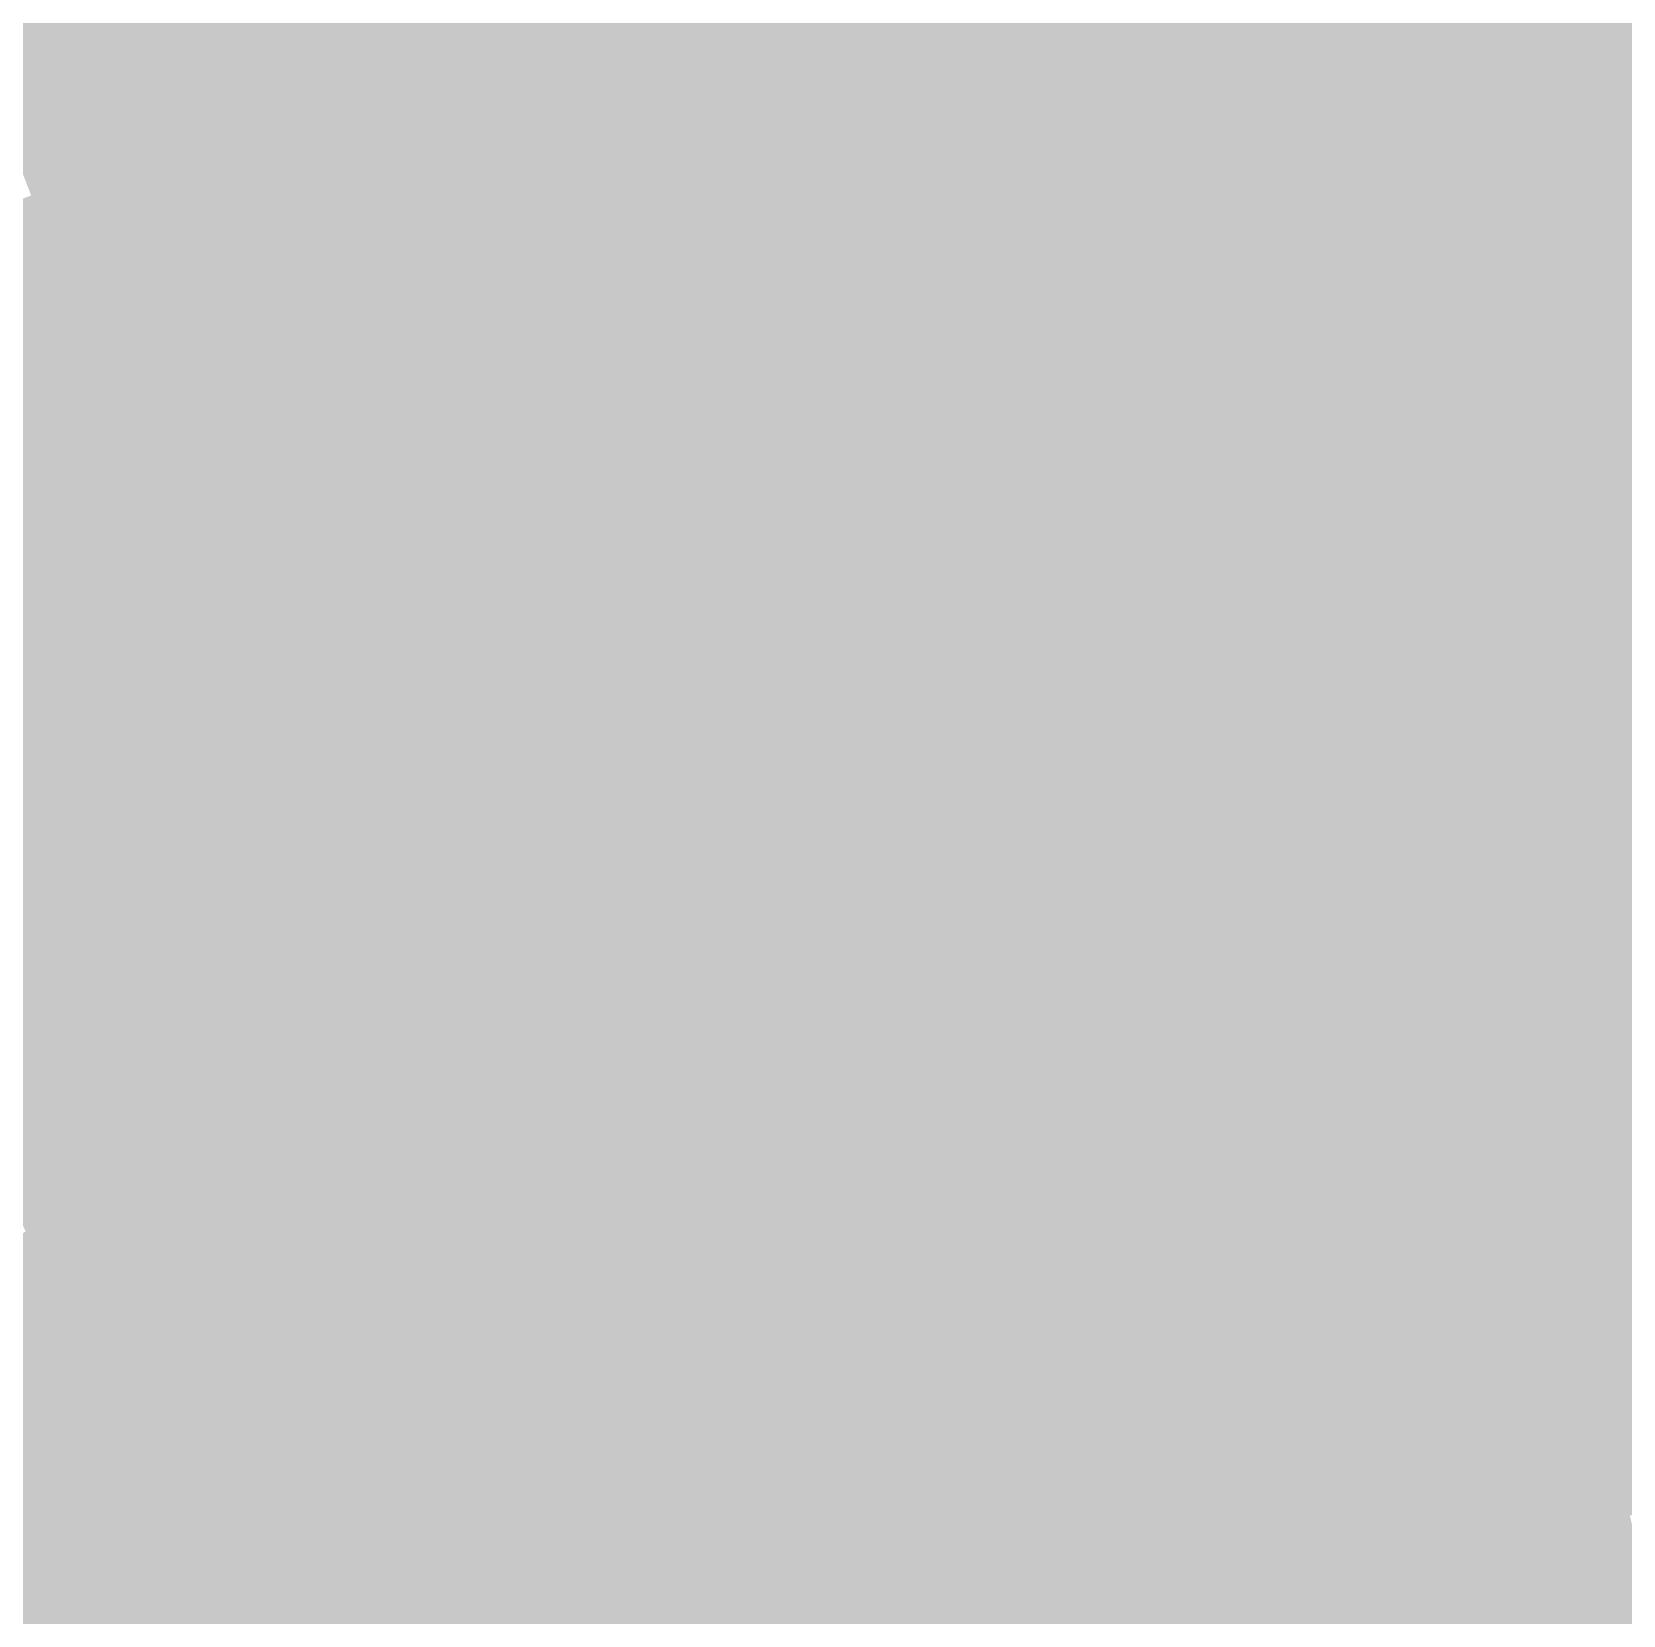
# Model space of a CAD drawing. Header units: inches. Extents: x -266 to 784, y -170 to 213.
# Drawn here: x -52.17 to -25.53, y 111.51 to 138.02 of the extents above; entities that cross this region are included whole.
import ezdxf

# ---------------------------------------------------------------- set-up
doc = ezdxf.new("R2010")
doc.units = ezdxf.units.IN
doc.header["$MEASUREMENT"] = 0

msp = doc.modelspace()

# ---------------------------------------------------------------- linework, layer by layer
at = {"color": 97, "true_color": 0x406a34}
msp.add_solid([(-45.483852, 137.681586), (-45.797534, 138.631114), (-42.091278, 138.756349), (-42.381563, 139.713289)], dxfattribs=at)
at = {"color": 97, "true_color": 0x436e36}
msp.add_solid([(-41.800994, 137.799408), (-42.091278, 138.756349), (-38.406637, 138.783753), (-38.67335, 139.74753)], dxfattribs=at)
at = {"color": 87, "true_color": 0x477239}
msp.add_solid([(-38.139924, 137.819977), (-38.406637, 138.783753), (-34.746166, 138.714469), (-34.989146, 139.6845)], dxfattribs=at)
at = {"color": 79, "true_color": 0x3c6532}
msp.add_solid([(-49.185919, 137.465434), (-49.522808, 138.406978), (-45.797534, 138.631114), (-46.111216, 139.580643)], dxfattribs=at)
at = {"color": 87, "true_color": 0x4c763b}
msp.add_solid([(-34.503186, 137.744438), (-34.746166, 138.714469), (-31.112376, 138.549702), (-31.331477, 139.525405)], dxfattribs=at)
at = {"color": 79, "true_color": 0x386130}
msp.add_solid([(-52.90457, 137.149941), (-53.264465, 138.082934), (-49.522808, 138.406978), (-49.859698, 139.348522)], dxfattribs=at)
at = {"color": 87, "true_color": 0x507b3d}
msp.add_solid([(-30.893275, 137.574), (-31.112376, 138.549702), (-27.507735, 138.290725), (-27.702826, 139.27151)], dxfattribs=at)
at = {"color": 87, "true_color": 0x547f3f}
msp.add_solid([(-27.312645, 137.309939), (-27.507735, 138.290725), (-23.934664, 137.93887), (-24.105626, 138.924148)], dxfattribs=at)
at = {"color": 97, "true_color": 0x3e6a34}
msp.add_solid([(-48.849029, 136.523889), (-49.185919, 137.465434), (-45.483852, 137.681586), (-45.797534, 138.631114)], dxfattribs=at)
at = {"color": 97, "true_color": 0x426e36}
msp.add_solid([(-45.170171, 136.732058), (-45.483852, 137.681586), (-41.800994, 137.799408), (-42.091278, 138.756349)], dxfattribs=at)
at = {"color": 97, "true_color": 0x467239}
msp.add_solid([(-41.510709, 136.842468), (-41.800994, 137.799408), (-38.139924, 137.819977), (-38.406637, 138.783753)], dxfattribs=at)
at = {"color": 87, "true_color": 0x4a763b}
msp.add_solid([(-37.873212, 136.856201), (-38.139924, 137.819977), (-34.503186, 137.744438), (-34.746166, 138.714469)], dxfattribs=at)
at = {"color": 79, "true_color": 0x3b6532}
msp.add_solid([(-52.544675, 136.216949), (-52.90457, 137.149941), (-49.185919, 137.465434), (-49.522808, 138.406978)], dxfattribs=at)
at = {"color": 87, "true_color": 0x4e7b3d}
msp.add_solid([(-34.260205, 136.774407), (-34.503186, 137.744438), (-30.893275, 137.574), (-31.112376, 138.549702)], dxfattribs=at)
at = {"color": 87, "true_color": 0x537f3f}
msp.add_solid([(-30.674174, 136.598298), (-30.893275, 137.574), (-27.312645, 137.309939), (-27.507735, 138.290725)], dxfattribs=at)
at = {"color": 97, "true_color": 0x457239}
msp.add_solid([(-44.856489, 135.78253), (-45.170171, 136.732058), (-41.510709, 136.842468), (-41.800994, 137.799408)], dxfattribs=at)
at = {"color": 87, "true_color": 0x49763b}
msp.add_solid([(-41.220424, 135.885528), (-41.510709, 136.842468), (-37.873212, 136.856201), (-38.139924, 137.819977)], dxfattribs=at)
at = {"color": 77, "true_color": 0x578341}
msp.add_solid([(-27.117555, 136.329154), (-27.312645, 137.309939), (-23.763703, 136.953592), (-23.934664, 137.93887)], dxfattribs=at)
at = {"color": 97, "true_color": 0x416e36}
msp.add_solid([(-48.512139, 135.582345), (-48.849029, 136.523889), (-45.170171, 136.732058), (-45.483852, 137.681586)], dxfattribs=at)
at = {"color": 87, "true_color": 0x4d7b3d}
msp.add_solid([(-37.606499, 135.892425), (-37.873212, 136.856201), (-34.260205, 136.774407), (-34.503186, 137.744438)], dxfattribs=at)
at = {"color": 87, "true_color": 0x517f3f}
msp.add_solid([(-34.017225, 135.804375), (-34.260205, 136.774407), (-30.674174, 136.598298), (-30.893275, 137.574)], dxfattribs=at)
at = {"color": 97, "true_color": 0x3d6a34}
msp.add_solid([(-52.18478, 135.283956), (-52.544675, 136.216949), (-48.849029, 136.523889), (-49.185919, 137.465434)], dxfattribs=at)
at = {"color": 87, "true_color": 0x558341}
msp.add_solid([(-30.455072, 135.622596), (-30.674174, 136.598298), (-27.117555, 136.329154), (-27.312645, 137.309939)], dxfattribs=at)
at = {"color": 77, "true_color": 0x5a8843}
msp.add_solid([(-26.922464, 135.348369), (-27.117555, 136.329154), (-23.592741, 135.968315), (-23.763703, 136.953592)], dxfattribs=at)
at = {"color": 97, "true_color": 0x437239}
msp.add_solid([(-48.175249, 134.640801), (-48.512139, 135.582345), (-44.856489, 135.78253), (-45.170171, 136.732058)], dxfattribs=at)
at = {"color": 87, "true_color": 0x47763b}
msp.add_solid([(-44.542807, 134.833002), (-44.856489, 135.78253), (-41.220424, 135.885528), (-41.510709, 136.842468)], dxfattribs=at)
at = {"color": 87, "true_color": 0x4b7b3d}
msp.add_solid([(-40.930139, 134.928587), (-41.220424, 135.885528), (-37.606499, 135.892425), (-37.873212, 136.856201)], dxfattribs=at)
at = {"color": 87, "true_color": 0x4f7f3f}
msp.add_solid([(-37.339786, 134.928649), (-37.606499, 135.892425), (-34.017225, 135.804375), (-34.260205, 136.774407)], dxfattribs=at)
at = {"color": 97, "true_color": 0x406e36}
msp.add_solid([(-51.824885, 134.350963), (-52.18478, 135.283956), (-48.512139, 135.582345), (-48.849029, 136.523889)], dxfattribs=at)
at = {"color": 87, "true_color": 0x548341}
msp.add_solid([(-33.774245, 134.834344), (-34.017225, 135.804375), (-30.455072, 135.622596), (-30.674174, 136.598298)], dxfattribs=at)
at = {"color": 77, "true_color": 0x588843}
msp.add_solid([(-30.235971, 134.646894), (-30.455072, 135.622596), (-26.922464, 135.348369), (-27.117555, 136.329154)], dxfattribs=at)
at = {"color": 87, "true_color": 0x4e7f3f}
msp.add_solid([(-40.639855, 133.971647), (-40.930139, 134.928587), (-37.339786, 134.928649), (-37.606499, 135.892425)], dxfattribs=at)
at = {"color": 77, "true_color": 0x5c8c45}
msp.add_solid([(-26.727374, 134.367583), (-26.922464, 135.348369), (-23.421779, 134.983037), (-23.592741, 135.968315)], dxfattribs=at)
at = {"color": 97, "true_color": 0x46763b}
msp.add_solid([(-47.838359, 133.699257), (-48.175249, 134.640801), (-44.542807, 134.833002), (-44.856489, 135.78253)], dxfattribs=at)
at = {"color": 87, "true_color": 0x4a7b3d}
msp.add_solid([(-44.229125, 133.883473), (-44.542807, 134.833002), (-40.930139, 134.928587), (-41.220424, 135.885528)], dxfattribs=at)
at = {"color": 87, "true_color": 0x528341}
msp.add_solid([(-37.073073, 133.964873), (-37.339786, 134.928649), (-33.774245, 134.834344), (-34.017225, 135.804375)], dxfattribs=at)
at = {"color": 87, "true_color": 0x568843}
msp.add_solid([(-33.531265, 133.864313), (-33.774245, 134.834344), (-30.235971, 134.646894), (-30.455072, 135.622596)], dxfattribs=at)
at = {"color": 97, "true_color": 0x427239}
msp.add_solid([(-51.46499, 133.41797), (-51.824885, 134.350963), (-48.175249, 134.640801), (-48.512139, 135.582345)], dxfattribs=at)
at = {"color": 97, "true_color": 0x3e6e36}
msp.add_solid([(-55.106414, 133.038653), (-55.489098, 133.962532), (-51.824885, 134.350963), (-52.18478, 135.283956)], dxfattribs=at)
at = {"color": 77, "true_color": 0x5b8c45}
msp.add_solid([(-30.01687, 133.671192), (-30.235971, 134.646894), (-26.727374, 134.367583), (-26.922464, 135.348369)], dxfattribs=at)
at = {"color": 87, "true_color": 0x487b3d}
msp.add_solid([(-47.501469, 132.757713), (-47.838359, 133.699257), (-44.229125, 133.883473), (-44.542807, 134.833002)], dxfattribs=at)
at = {"color": 87, "true_color": 0x4d7f3f}
msp.add_solid([(-43.915444, 132.933945), (-44.229125, 133.883473), (-40.639855, 133.971647), (-40.930139, 134.928587)], dxfattribs=at)
at = {"color": 87, "true_color": 0x518341}
msp.add_solid([(-40.34957, 133.014707), (-40.639855, 133.971647), (-37.073073, 133.964873), (-37.339786, 134.928649)], dxfattribs=at)
at = {"color": 87, "true_color": 0x558843}
msp.add_solid([(-36.806361, 133.001097), (-37.073073, 133.964873), (-33.531265, 133.864313), (-33.774245, 134.834344)], dxfattribs=at)
at = {"color": 85, "true_color": 0x5f9048}
msp.add_solid([(-26.532284, 133.386798), (-26.727374, 134.367583), (-23.250817, 133.997759), (-23.421779, 134.983037)], dxfattribs=at)
at = {"color": 97, "true_color": 0x45763b}
msp.add_solid([(-51.105095, 132.484977), (-51.46499, 133.41797), (-47.838359, 133.699257), (-48.175249, 134.640801)], dxfattribs=at)
at = {"color": 77, "true_color": 0x598c45}
msp.add_solid([(-33.288285, 132.894282), (-33.531265, 133.864313), (-30.01687, 133.671192), (-30.235971, 134.646894)], dxfattribs=at)
at = {"color": 97, "true_color": 0x417239}
msp.add_solid([(-54.723731, 132.114773), (-55.106414, 133.038653), (-51.46499, 133.41797), (-51.824885, 134.350963)], dxfattribs=at)
at = {"color": 85, "true_color": 0x5e9048}
msp.add_solid([(-29.797769, 132.69549), (-30.01687, 133.671192), (-26.532284, 133.386798), (-26.727374, 134.367583)], dxfattribs=at)
at = {"color": 87, "true_color": 0x4b7f3f}
msp.add_solid([(-47.164579, 131.816169), (-47.501469, 132.757713), (-43.915444, 132.933945), (-44.229125, 133.883473)], dxfattribs=at)
at = {"color": 87, "true_color": 0x4f8341}
msp.add_solid([(-43.601762, 131.984417), (-43.915444, 132.933945), (-40.34957, 133.014707), (-40.639855, 133.971647)], dxfattribs=at)
at = {"color": 87, "true_color": 0x538843}
msp.add_solid([(-40.059285, 132.057766), (-40.34957, 133.014707), (-36.806361, 133.001097), (-37.073073, 133.964873)], dxfattribs=at)
at = {"color": 77, "true_color": 0x588c45}
msp.add_solid([(-36.539648, 132.037321), (-36.806361, 133.001097), (-33.288285, 132.894282), (-33.531265, 133.864313)], dxfattribs=at)
at = {"color": 85, "true_color": 0x62944a}
msp.add_solid([(-26.337193, 132.406013), (-26.532284, 133.386798), (-23.079855, 133.012482), (-23.250817, 133.997759)], dxfattribs=at)
at = {"color": 87, "true_color": 0x477b3d}
msp.add_solid([(-50.7452, 131.551985), (-51.105095, 132.484977), (-47.501469, 132.757713), (-47.838359, 133.699257)], dxfattribs=at)
at = {"color": 85, "true_color": 0x5c9048}
msp.add_solid([(-33.045304, 131.92425), (-33.288285, 132.894282), (-29.797769, 132.69549), (-30.01687, 133.671192)], dxfattribs=at)
at = {"color": 97, "true_color": 0x43763b}
msp.add_solid([(-54.341047, 131.190894), (-54.723731, 132.114773), (-51.105095, 132.484977), (-51.46499, 133.41797)], dxfattribs=at)
at = {"color": 85, "true_color": 0x60944a}
msp.add_solid([(-29.578667, 131.719788), (-29.797769, 132.69549), (-26.337193, 132.406013), (-26.532284, 133.386798)], dxfattribs=at)
at = {"color": 87, "true_color": 0x528843}
msp.add_solid([(-43.28808, 131.034889), (-43.601762, 131.984417), (-40.059285, 132.057766), (-40.34957, 133.014707)], dxfattribs=at)
at = {"color": 87, "true_color": 0x568c45}
msp.add_solid([(-39.769001, 131.100826), (-40.059285, 132.057766), (-36.539648, 132.037321), (-36.806361, 133.001097)], dxfattribs=at)
at = {"color": 85, "true_color": 0x65994c}
msp.add_solid([(-26.142103, 131.425228), (-26.337193, 132.406013), (-22.908893, 132.027204), (-23.079855, 133.012482)], dxfattribs=at)
at = {"color": 87, "true_color": 0x4a7f3f}
msp.add_solid([(-50.385305, 130.618992), (-50.7452, 131.551985), (-47.164579, 131.816169), (-47.501469, 132.757713)], dxfattribs=at)
at = {"color": 87, "true_color": 0x4e8341}
msp.add_solid([(-46.82769, 130.874625), (-47.164579, 131.816169), (-43.601762, 131.984417), (-43.915444, 132.933945)], dxfattribs=at)
at = {"color": 85, "true_color": 0x5a9048}
msp.add_solid([(-36.272935, 131.073545), (-36.539648, 132.037321), (-33.045304, 131.92425), (-33.288285, 132.894282)], dxfattribs=at)
at = {"color": 85, "true_color": 0x5f944a}
msp.add_solid([(-32.802324, 130.954219), (-33.045304, 131.92425), (-29.578667, 131.719788), (-29.797769, 132.69549)], dxfattribs=at)
at = {"color": 97, "true_color": 0x467b3d}
msp.add_solid([(-53.958364, 130.267014), (-54.341047, 131.190894), (-50.7452, 131.551985), (-51.105095, 132.484977)], dxfattribs=at)
at = {"color": 85, "true_color": 0x63994c}
msp.add_solid([(-29.359566, 130.744085), (-29.578667, 131.719788), (-26.142103, 131.425228), (-26.337193, 132.406013)], dxfattribs=at)
at = {"color": 87, "true_color": 0x508843}
msp.add_solid([(-46.4908, 129.933081), (-46.82769, 130.874625), (-43.28808, 131.034889), (-43.601762, 131.984417)], dxfattribs=at)
at = {"color": 87, "true_color": 0x548c45}
msp.add_solid([(-42.974398, 130.085361), (-43.28808, 131.034889), (-39.769001, 131.100826), (-40.059285, 132.057766)], dxfattribs=at)
at = {"color": 85, "true_color": 0x599048}
msp.add_solid([(-39.478716, 130.143886), (-39.769001, 131.100826), (-36.272935, 131.073545), (-36.539648, 132.037321)], dxfattribs=at)
at = {"color": 85, "true_color": 0x5d944a}
msp.add_solid([(-36.006222, 130.109769), (-36.272935, 131.073545), (-32.802324, 130.954219), (-33.045304, 131.92425)], dxfattribs=at)
at = {"color": 85, "true_color": 0x689d4e}
msp.add_solid([(-25.947013, 130.444442), (-26.142103, 131.425228), (-22.737931, 131.041926), (-22.908893, 132.027204)], dxfattribs=at)
at = {"color": 87, "true_color": 0x4c8341}
msp.add_solid([(-50.02541, 129.685999), (-50.385305, 130.618992), (-46.82769, 130.874625), (-47.164579, 131.816169)], dxfattribs=at)
at = {"color": 85, "true_color": 0x61994c}
msp.add_solid([(-32.559344, 129.984188), (-32.802324, 130.954219), (-29.359566, 130.744085), (-29.578667, 131.719788)], dxfattribs=at)
at = {"color": 87, "true_color": 0x487f3f}
msp.add_solid([(-53.575681, 129.343135), (-53.958364, 130.267014), (-50.385305, 130.618992), (-50.7452, 131.551985)], dxfattribs=at)
at = {"color": 85, "true_color": 0x669d4e}
msp.add_solid([(-29.140465, 129.768383), (-29.359566, 130.744085), (-25.947013, 130.444442), (-26.142103, 131.425228)], dxfattribs=at)
at = {"color": 85, "true_color": 0x579048}
msp.add_solid([(-42.660717, 129.135833), (-42.974398, 130.085361), (-39.478716, 130.143886), (-39.769001, 131.100826)], dxfattribs=at)
at = {"color": 87, "true_color": 0x4e8843}
msp.add_solid([(-49.665515, 128.753006), (-50.02541, 129.685999), (-46.4908, 129.933081), (-46.82769, 130.874625)], dxfattribs=at)
at = {"color": 87, "true_color": 0x538c45}
msp.add_solid([(-46.15391, 128.991537), (-46.4908, 129.933081), (-42.974398, 130.085361), (-43.28808, 131.034889)], dxfattribs=at)
at = {"color": 85, "true_color": 0x5b944a}
msp.add_solid([(-39.188431, 129.186945), (-39.478716, 130.143886), (-36.006222, 130.109769), (-36.272935, 131.073545)], dxfattribs=at)
at = {"color": 85, "true_color": 0x60994c}
msp.add_solid([(-35.739509, 129.145993), (-36.006222, 130.109769), (-32.559344, 129.984188), (-32.802324, 130.954219)], dxfattribs=at)
at = {"color": 75, "true_color": 0x6ba150}
msp.add_solid([(-25.751922, 129.463657), (-25.947013, 130.444442), (-22.566969, 130.056649), (-22.737931, 131.041926)], dxfattribs=at)
at = {"color": 87, "true_color": 0x4a8341}
msp.add_solid([(-53.192997, 128.419255), (-53.575681, 129.343135), (-50.02541, 129.685999), (-50.385305, 130.618992)], dxfattribs=at)
at = {"color": 85, "true_color": 0x649d4e}
msp.add_solid([(-32.316364, 129.014157), (-32.559344, 129.984188), (-29.140465, 129.768383), (-29.359566, 130.744085)], dxfattribs=at)
at = {"color": 75, "true_color": 0x69a150}
msp.add_solid([(-28.921364, 128.792681), (-29.140465, 129.768383), (-25.751922, 129.463657), (-25.947013, 130.444442)], dxfattribs=at)
at = {"color": 95, "true_color": 0x559048}
msp.add_solid([(-45.81702, 128.049993), (-46.15391, 128.991537), (-42.660717, 129.135833), (-42.974398, 130.085361)], dxfattribs=at)
at = {"color": 85, "true_color": 0x59944a}
msp.add_solid([(-42.347035, 128.186304), (-42.660717, 129.135833), (-39.188431, 129.186945), (-39.478716, 130.143886)], dxfattribs=at)
at = {"color": 85, "true_color": 0x5e994c}
msp.add_solid([(-38.898147, 128.230005), (-39.188431, 129.186945), (-35.739509, 129.145993), (-36.006222, 130.109769)], dxfattribs=at)
at = {"color": 75, "true_color": 0x6da552}
msp.add_solid([(-25.556832, 128.482872), (-25.751922, 129.463657), (-22.396007, 129.071371), (-22.566969, 130.056649)], dxfattribs=at)
at = {"color": 87, "true_color": 0x518c45}
msp.add_solid([(-49.30562, 127.820013), (-49.665515, 128.753006), (-46.15391, 128.991537), (-46.4908, 129.933081)], dxfattribs=at)
at = {"color": 85, "true_color": 0x629d4e}
msp.add_solid([(-35.472797, 128.182217), (-35.739509, 129.145993), (-32.316364, 129.014157), (-32.559344, 129.984188)], dxfattribs=at)
at = {"color": 85, "true_color": 0x67a150}
msp.add_solid([(-32.073384, 128.044125), (-32.316364, 129.014157), (-28.921364, 128.792681), (-29.140465, 129.768383)], dxfattribs=at)
at = {"color": 87, "true_color": 0x4d8843}
msp.add_solid([(-52.810314, 127.495375), (-53.192997, 128.419255), (-49.665515, 128.753006), (-50.02541, 129.685999)], dxfattribs=at)
at = {"color": 75, "true_color": 0x6ca552}
msp.add_solid([(-28.702262, 127.816979), (-28.921364, 128.792681), (-25.556832, 128.482872), (-25.751922, 129.463657)], dxfattribs=at)
at = {"color": 95, "true_color": 0x539048}
msp.add_solid([(-48.945725, 126.887021), (-49.30562, 127.820013), (-45.81702, 128.049993), (-46.15391, 128.991537)], dxfattribs=at)
at = {"color": 85, "true_color": 0x58944a}
msp.add_solid([(-45.48013, 127.108449), (-45.81702, 128.049993), (-42.347035, 128.186304), (-42.660717, 129.135833)], dxfattribs=at)
at = {"color": 85, "true_color": 0x5c994c}
msp.add_solid([(-42.033353, 127.236776), (-42.347035, 128.186304), (-38.898147, 128.230005), (-39.188431, 129.186945)], dxfattribs=at)
at = {"color": 85, "true_color": 0x609d4e}
msp.add_solid([(-38.607862, 127.273065), (-38.898147, 128.230005), (-35.472797, 128.182217), (-35.739509, 129.145993)], dxfattribs=at)
at = {"color": 85, "true_color": 0x65a150}
msp.add_solid([(-35.206084, 127.218441), (-35.472797, 128.182217), (-32.073384, 128.044125), (-32.316364, 129.014157)], dxfattribs=at)
at = {"color": 75, "true_color": 0x70aa54}
msp.add_solid([(-25.361742, 127.502086), (-25.556832, 128.482872), (-22.225046, 128.086094), (-22.396007, 129.071371)], dxfattribs=at)
at = {"color": 87, "true_color": 0x4f8c45}
msp.add_solid([(-52.42763, 126.571496), (-52.810314, 127.495375), (-49.30562, 127.820013), (-49.665515, 128.753006)], dxfattribs=at)
at = {"color": 75, "true_color": 0x6aa552}
msp.add_solid([(-31.830404, 127.074094), (-32.073384, 128.044125), (-28.702262, 127.816979), (-28.921364, 128.792681)], dxfattribs=at)
at = {"color": 75, "true_color": 0x6eaa54}
msp.add_solid([(-28.483161, 126.841277), (-28.702262, 127.816979), (-25.361742, 127.502086), (-25.556832, 128.482872)], dxfattribs=at)
at = {"color": 85, "true_color": 0x5a994c}
msp.add_solid([(-45.14324, 126.166905), (-45.48013, 127.108449), (-42.033353, 127.236776), (-42.347035, 128.186304)], dxfattribs=at)
at = {"color": 85, "true_color": 0x5f9d4e}
msp.add_solid([(-41.719671, 126.287248), (-42.033353, 127.236776), (-38.607862, 127.273065), (-38.898147, 128.230005)], dxfattribs=at)
at = {"color": 85, "true_color": 0x63a150}
msp.add_solid([(-38.317577, 126.316124), (-38.607862, 127.273065), (-35.206084, 127.218441), (-35.472797, 128.182217)], dxfattribs=at)
at = {"color": 85, "true_color": 0x56944a}
msp.add_solid([(-48.58583, 125.954028), (-48.945725, 126.887021), (-45.48013, 127.108449), (-45.81702, 128.049993)], dxfattribs=at)
at = {"color": 85, "true_color": 0x68a552}
msp.add_solid([(-34.939371, 126.254665), (-35.206084, 127.218441), (-31.830404, 127.074094), (-32.073384, 128.044125)], dxfattribs=at)
at = {"color": 95, "true_color": 0x529048}
msp.add_solid([(-52.044947, 125.647616), (-52.42763, 126.571496), (-48.945725, 126.887021), (-49.30562, 127.820013)], dxfattribs=at)
at = {"color": 75, "true_color": 0x6caa54}
msp.add_solid([(-31.587423, 126.104063), (-31.830404, 127.074094), (-28.483161, 126.841277), (-28.702262, 127.816979)], dxfattribs=at)
at = {"color": 75, "true_color": 0x71ae56}
msp.add_solid([(-28.26406, 125.865575), (-28.483161, 126.841277), (-25.166652, 126.521301), (-25.361742, 127.502086)], dxfattribs=at)
at = {"color": 85, "true_color": 0x58994c}
msp.add_solid([(-48.225935, 125.021035), (-48.58583, 125.954028), (-45.14324, 126.166905), (-45.48013, 127.108449)], dxfattribs=at)
at = {"color": 85, "true_color": 0x5d9d4e}
msp.add_solid([(-44.80635, 125.225361), (-45.14324, 126.166905), (-41.719671, 126.287248), (-42.033353, 127.236776)], dxfattribs=at)
at = {"color": 85, "true_color": 0x61a150}
msp.add_solid([(-41.40599, 125.33772), (-41.719671, 126.287248), (-38.317577, 126.316124), (-38.607862, 127.273065)], dxfattribs=at)
at = {"color": 85, "true_color": 0x66a552}
msp.add_solid([(-38.027293, 125.359184), (-38.317577, 126.316124), (-34.939371, 126.254665), (-35.206084, 127.218441)], dxfattribs=at)
at = {"color": 95, "true_color": 0x54944a}
msp.add_solid([(-51.662263, 124.723737), (-52.044947, 125.647616), (-48.58583, 125.954028), (-48.945725, 126.887021)], dxfattribs=at)
at = {"color": 75, "true_color": 0x6aaa54}
msp.add_solid([(-34.672658, 125.290889), (-34.939371, 126.254665), (-31.587423, 126.104063), (-31.830404, 127.074094)], dxfattribs=at)
at = {"color": 75, "true_color": 0x6fae56}
msp.add_solid([(-31.344443, 125.134032), (-31.587423, 126.104063), (-28.26406, 125.865575), (-28.483161, 126.841277)], dxfattribs=at)
at = {"color": 95, "true_color": 0x509048}
msp.add_solid([(-55.112819, 124.332527), (-55.51806, 125.246737), (-52.044947, 125.647616), (-52.42763, 126.571496)], dxfattribs=at)
at = {"color": 85, "true_color": 0x64a552}
msp.add_solid([(-41.092308, 124.388192), (-41.40599, 125.33772), (-38.027293, 125.359184), (-38.317577, 126.316124)], dxfattribs=at)
at = {"color": 75, "true_color": 0x74b259}
msp.add_solid([(-28.044959, 124.889873), (-28.26406, 125.865575), (-24.971561, 125.540516), (-25.166652, 126.521301)], dxfattribs=at)
at = {"color": 85, "true_color": 0x5b9d4e}
msp.add_solid([(-47.86604, 124.088042), (-48.225935, 125.021035), (-44.80635, 125.225361), (-45.14324, 126.166905)], dxfattribs=at)
at = {"color": 85, "true_color": 0x5fa150}
msp.add_solid([(-44.469461, 124.283817), (-44.80635, 125.225361), (-41.40599, 125.33772), (-41.719671, 126.287248)], dxfattribs=at)
at = {"color": 85, "true_color": 0x68aa54}
msp.add_solid([(-37.737008, 124.402244), (-38.027293, 125.359184), (-34.672658, 125.290889), (-34.939371, 126.254665)], dxfattribs=at)
at = {"color": 75, "true_color": 0x6dae56}
msp.add_solid([(-34.405946, 124.327112), (-34.672658, 125.290889), (-31.344443, 125.134032), (-31.587423, 126.104063)], dxfattribs=at)
at = {"color": 85, "true_color": 0x57994c}
msp.add_solid([(-51.27958, 123.799857), (-51.662263, 124.723737), (-48.225935, 125.021035), (-48.58583, 125.954028)], dxfattribs=at)
at = {"color": 75, "true_color": 0x72b259}
msp.add_solid([(-31.101463, 124.164), (-31.344443, 125.134032), (-28.044959, 124.889873), (-28.26406, 125.865575)], dxfattribs=at)
at = {"color": 95, "true_color": 0x52944a}
msp.add_solid([(-54.707577, 123.418317), (-55.112819, 124.332527), (-51.662263, 124.723737), (-52.044947, 125.647616)], dxfattribs=at)
at = {"color": 83, "true_color": 0x77b65b}
msp.add_solid([(-27.825857, 123.914171), (-28.044959, 124.889873), (-24.776471, 124.559731), (-24.971561, 125.540516)], dxfattribs=at)
at = {"color": 85, "true_color": 0x62a552}
msp.add_solid([(-44.132571, 123.342273), (-44.469461, 124.283817), (-41.092308, 124.388192), (-41.40599, 125.33772)], dxfattribs=at)
at = {"color": 85, "true_color": 0x66aa54}
msp.add_solid([(-40.778626, 123.438663), (-41.092308, 124.388192), (-37.737008, 124.402244), (-38.027293, 125.359184)], dxfattribs=at)
at = {"color": 75, "true_color": 0x6bae56}
msp.add_solid([(-37.446723, 123.445303), (-37.737008, 124.402244), (-34.405946, 124.327112), (-34.672658, 125.290889)], dxfattribs=at)
at = {"color": 85, "true_color": 0x599d4e}
msp.add_solid([(-50.896896, 122.875978), (-51.27958, 123.799857), (-47.86604, 124.088042), (-48.225935, 125.021035)], dxfattribs=at)
at = {"color": 85, "true_color": 0x5da150}
msp.add_solid([(-47.506145, 123.155049), (-47.86604, 124.088042), (-44.469461, 124.283817), (-44.80635, 125.225361)], dxfattribs=at)
at = {"color": 75, "true_color": 0x70b259}
msp.add_solid([(-34.139233, 123.363336), (-34.405946, 124.327112), (-31.101463, 124.164), (-31.344443, 125.134032)], dxfattribs=at)
at = {"color": 95, "true_color": 0x55994c}
msp.add_solid([(-54.302336, 122.504107), (-54.707577, 123.418317), (-51.27958, 123.799857), (-51.662263, 124.723737)], dxfattribs=at)
at = {"color": 83, "true_color": 0x75b65b}
msp.add_solid([(-30.858483, 123.193969), (-31.101463, 124.164), (-27.825857, 123.914171), (-28.044959, 124.889873)], dxfattribs=at)
at = {"color": 83, "true_color": 0x79bb5d}
msp.add_solid([(-27.606756, 122.938468), (-27.825857, 123.914171), (-24.581381, 123.578945), (-24.776471, 124.559731)], dxfattribs=at)
at = {"color": 85, "true_color": 0x60a552}
msp.add_solid([(-47.14625, 122.222057), (-47.506145, 123.155049), (-44.132571, 123.342273), (-44.469461, 124.283817)], dxfattribs=at)
at = {"color": 85, "true_color": 0x64aa54}
msp.add_solid([(-43.795681, 122.400728), (-44.132571, 123.342273), (-40.778626, 123.438663), (-41.092308, 124.388192)], dxfattribs=at)
at = {"color": 75, "true_color": 0x69ae56}
msp.add_solid([(-40.464945, 122.489135), (-40.778626, 123.438663), (-37.446723, 123.445303), (-37.737008, 124.402244)], dxfattribs=at)
at = {"color": 75, "true_color": 0x6eb259}
msp.add_solid([(-37.156439, 122.488363), (-37.446723, 123.445303), (-34.139233, 123.363336), (-34.405946, 124.327112)], dxfattribs=at)
at = {"color": 93, "true_color": 0x72b65b}
msp.add_solid([(-33.87252, 122.39956), (-34.139233, 123.363336), (-30.858483, 123.193969), (-31.101463, 124.164)], dxfattribs=at)
at = {"color": 85, "true_color": 0x5ba150}
msp.add_solid([(-50.514213, 121.952098), (-50.896896, 122.875978), (-47.506145, 123.155049), (-47.86604, 124.088042)], dxfattribs=at)
at = {"color": 83, "true_color": 0x77bb5d}
msp.add_solid([(-30.615503, 122.223938), (-30.858483, 123.193969), (-27.606756, 122.938468), (-27.825857, 123.914171)], dxfattribs=at)
at = {"color": 85, "true_color": 0x579d4e}
msp.add_solid([(-53.897095, 121.589898), (-54.302336, 122.504107), (-50.896896, 122.875978), (-51.27958, 123.799857)], dxfattribs=at)
at = {"color": 85, "true_color": 0x67ae56}
msp.add_solid([(-43.458791, 121.459184), (-43.795681, 122.400728), (-40.464945, 122.489135), (-40.778626, 123.438663)], dxfattribs=at)
at = {"color": 75, "true_color": 0x6bb259}
msp.add_solid([(-40.151263, 121.539607), (-40.464945, 122.489135), (-37.156439, 122.488363), (-37.446723, 123.445303)], dxfattribs=at)
at = {"color": 93, "true_color": 0x70b65b}
msp.add_solid([(-36.866154, 121.531423), (-37.156439, 122.488363), (-33.87252, 122.39956), (-34.139233, 123.363336)], dxfattribs=at)
at = {"color": 83, "true_color": 0x7cbf5f}
msp.add_solid([(-27.387655, 121.962766), (-27.606756, 122.938468), (-24.38629, 122.59816), (-24.581381, 123.578945)], dxfattribs=at)
at = {"color": 85, "true_color": 0x5ea552}
msp.add_solid([(-50.13153, 121.028219), (-50.514213, 121.952098), (-47.14625, 122.222057), (-47.506145, 123.155049)], dxfattribs=at)
at = {"color": 85, "true_color": 0x62aa54}
msp.add_solid([(-46.786355, 121.289064), (-47.14625, 122.222057), (-43.795681, 122.400728), (-44.132571, 123.342273)], dxfattribs=at)
at = {"color": 83, "true_color": 0x75bb5d}
msp.add_solid([(-33.605807, 121.435784), (-33.87252, 122.39956), (-30.615503, 122.223938), (-30.858483, 123.193969)], dxfattribs=at)
at = {"color": 85, "true_color": 0x5aa150}
msp.add_solid([(-53.491853, 120.675688), (-53.897095, 121.589898), (-50.514213, 121.952098), (-50.896896, 122.875978)], dxfattribs=at)
at = {"color": 83, "true_color": 0x7abf5f}
msp.add_solid([(-30.372522, 121.253907), (-30.615503, 122.223938), (-27.387655, 121.962766), (-27.606756, 122.938468)], dxfattribs=at)
at = {"color": 83, "true_color": 0x7fc361}
msp.add_solid([(-27.168554, 120.987064), (-27.387655, 121.962766), (-24.1912, 121.617375), (-24.38629, 122.59816)], dxfattribs=at)
at = {"color": 85, "true_color": 0x65ae56}
msp.add_solid([(-46.42646, 120.356071), (-46.786355, 121.289064), (-43.458791, 121.459184), (-43.795681, 122.400728)], dxfattribs=at)
at = {"color": 93, "true_color": 0x69b259}
msp.add_solid([(-43.121901, 120.51764), (-43.458791, 121.459184), (-40.151263, 121.539607), (-40.464945, 122.489135)], dxfattribs=at)
at = {"color": 93, "true_color": 0x6eb65b}
msp.add_solid([(-39.837581, 120.590079), (-40.151263, 121.539607), (-36.866154, 121.531423), (-37.156439, 122.488363)], dxfattribs=at)
at = {"color": 83, "true_color": 0x73bb5d}
msp.add_solid([(-36.575869, 120.574482), (-36.866154, 121.531423), (-33.605807, 121.435784), (-33.87252, 122.39956)], dxfattribs=at)
at = {"color": 85, "true_color": 0x60aa54}
msp.add_solid([(-49.748846, 120.104339), (-50.13153, 121.028219), (-46.786355, 121.289064), (-47.14625, 122.222057)], dxfattribs=at)
at = {"color": 83, "true_color": 0x78bf5f}
msp.add_solid([(-33.339095, 120.472008), (-33.605807, 121.435784), (-30.372522, 121.253907), (-30.615503, 122.223938)], dxfattribs=at)
at = {"color": 85, "true_color": 0x5ca552}
msp.add_solid([(-53.086612, 119.761478), (-53.491853, 120.675688), (-50.13153, 121.028219), (-50.514213, 121.952098)], dxfattribs=at)
at = {"color": 83, "true_color": 0x7dc361}
msp.add_solid([(-30.129542, 120.283875), (-30.372522, 121.253907), (-27.168554, 120.987064), (-27.387655, 121.962766)], dxfattribs=at)
at = {"color": 93, "true_color": 0x6cb65b}
msp.add_solid([(-42.785011, 119.576096), (-43.121901, 120.51764), (-39.837581, 120.590079), (-40.151263, 121.539607)], dxfattribs=at)
at = {"color": 93, "true_color": 0x71bb5d}
msp.add_solid([(-39.523899, 119.640551), (-39.837581, 120.590079), (-36.575869, 120.574482), (-36.866154, 121.531423)], dxfattribs=at)
at = {"color": 83, "true_color": 0x82c863}
msp.add_solid([(-26.949453, 120.011362), (-27.168554, 120.987064), (-23.99611, 120.636589), (-24.1912, 121.617375)], dxfattribs=at)
at = {"color": 85, "true_color": 0x63ae56}
msp.add_solid([(-49.366163, 119.18046), (-49.748846, 120.104339), (-46.42646, 120.356071), (-46.786355, 121.289064)], dxfattribs=at)
at = {"color": 93, "true_color": 0x67b259}
msp.add_solid([(-46.066565, 119.423078), (-46.42646, 120.356071), (-43.121901, 120.51764), (-43.458791, 121.459184)], dxfattribs=at)
at = {"color": 83, "true_color": 0x76bf5f}
msp.add_solid([(-36.285585, 119.617542), (-36.575869, 120.574482), (-33.339095, 120.472008), (-33.605807, 121.435784)], dxfattribs=at)
at = {"color": 83, "true_color": 0x7ac361}
msp.add_solid([(-33.072382, 119.508232), (-33.339095, 120.472008), (-30.129542, 120.283875), (-30.372522, 121.253907)], dxfattribs=at)
at = {"color": 85, "true_color": 0x5eaa54}
msp.add_solid([(-52.681371, 118.847268), (-53.086612, 119.761478), (-49.748846, 120.104339), (-50.13153, 121.028219)], dxfattribs=at)
at = {"color": 83, "true_color": 0x7fc863}
msp.add_solid([(-29.886562, 119.313844), (-30.129542, 120.283875), (-26.949453, 120.011362), (-27.168554, 120.987064)], dxfattribs=at)
at = {"color": 93, "true_color": 0x6ab65b}
msp.add_solid([(-45.70667, 118.490085), (-46.066565, 119.423078), (-42.785011, 119.576096), (-43.121901, 120.51764)], dxfattribs=at)
at = {"color": 93, "true_color": 0x6ebb5d}
msp.add_solid([(-42.448122, 118.634552), (-42.785011, 119.576096), (-39.523899, 119.640551), (-39.837581, 120.590079)], dxfattribs=at)
at = {"color": 83, "true_color": 0x73bf5f}
msp.add_solid([(-39.210218, 118.691023), (-39.523899, 119.640551), (-36.285585, 119.617542), (-36.575869, 120.574482)], dxfattribs=at)
at = {"color": 83, "true_color": 0x78c361}
msp.add_solid([(-35.9953, 118.660602), (-36.285585, 119.617542), (-33.072382, 119.508232), (-33.339095, 120.472008)], dxfattribs=at)
at = {"color": 83, "true_color": 0x85cc65}
msp.add_solid([(-26.730351, 119.03566), (-26.949453, 120.011362), (-23.801019, 119.655804), (-23.99611, 120.636589)], dxfattribs=at)
at = {"color": 85, "true_color": 0x65b259}
msp.add_solid([(-48.983479, 118.25658), (-49.366163, 119.18046), (-46.066565, 119.423078), (-46.42646, 120.356071)], dxfattribs=at)
at = {"color": 83, "true_color": 0x7dc863}
msp.add_solid([(-32.805669, 118.544456), (-33.072382, 119.508232), (-29.886562, 119.313844), (-30.129542, 120.283875)], dxfattribs=at)
at = {"color": 85, "true_color": 0x61ae56}
msp.add_solid([(-52.276129, 117.933058), (-52.681371, 118.847268), (-49.366163, 119.18046), (-49.748846, 120.104339)], dxfattribs=at)
at = {"color": 83, "true_color": 0x82cc65}
msp.add_solid([(-29.643582, 118.343813), (-29.886562, 119.313844), (-26.730351, 119.03566), (-26.949453, 120.011362)], dxfattribs=at)
at = {"color": 93, "true_color": 0x71bf5f}
msp.add_solid([(-42.111232, 117.693008), (-42.448122, 118.634552), (-39.210218, 118.691023), (-39.523899, 119.640551)], dxfattribs=at)
at = {"color": 83, "true_color": 0x87d068}
msp.add_solid([(-26.51125, 118.059958), (-26.730351, 119.03566), (-23.605929, 118.675019), (-23.801019, 119.655804)], dxfattribs=at)
at = {"color": 93, "true_color": 0x68b65b}
msp.add_solid([(-48.600796, 117.332701), (-48.983479, 118.25658), (-45.70667, 118.490085), (-46.066565, 119.423078)], dxfattribs=at)
at = {"color": 93, "true_color": 0x6cbb5d}
msp.add_solid([(-45.346775, 117.557093), (-45.70667, 118.490085), (-42.448122, 118.634552), (-42.785011, 119.576096)], dxfattribs=at)
at = {"color": 83, "true_color": 0x76c361}
msp.add_solid([(-38.896536, 117.741494), (-39.210218, 118.691023), (-35.9953, 118.660602), (-36.285585, 119.617542)], dxfattribs=at)
at = {"color": 83, "true_color": 0x7bc863}
msp.add_solid([(-35.705015, 117.703661), (-35.9953, 118.660602), (-32.805669, 118.544456), (-33.072382, 119.508232)], dxfattribs=at)
at = {"color": 85, "true_color": 0x63b259}
msp.add_solid([(-51.870888, 117.018849), (-52.276129, 117.933058), (-48.983479, 118.25658), (-49.366163, 119.18046)], dxfattribs=at)
at = {"color": 83, "true_color": 0x80cc65}
msp.add_solid([(-32.538956, 117.58068), (-32.805669, 118.544456), (-29.643582, 118.343813), (-29.886562, 119.313844)], dxfattribs=at)
at = {"color": 83, "true_color": 0x85d068}
msp.add_solid([(-29.400602, 117.373782), (-29.643582, 118.343813), (-26.51125, 118.059958), (-26.730351, 119.03566)], dxfattribs=at)
at = {"color": 93, "true_color": 0x6fbf5f}
msp.add_solid([(-44.98688, 116.6241), (-45.346775, 117.557093), (-42.111232, 117.693008), (-42.448122, 118.634552)], dxfattribs=at)
at = {"color": 83, "true_color": 0x74c361}
msp.add_solid([(-41.774342, 116.751464), (-42.111232, 117.693008), (-38.896536, 117.741494), (-39.210218, 118.691023)], dxfattribs=at)
at = {"color": 83, "true_color": 0x78c863}
msp.add_solid([(-38.582854, 116.791966), (-38.896536, 117.741494), (-35.705015, 117.703661), (-35.9953, 118.660602)], dxfattribs=at)
at = {"color": 83, "true_color": 0x8ad46a}
msp.add_solid([(-26.292149, 117.084256), (-26.51125, 118.059958), (-23.410839, 117.694234), (-23.605929, 118.675019)], dxfattribs=at)
at = {"color": 93, "true_color": 0x6abb5d}
msp.add_solid([(-48.218112, 116.408821), (-48.600796, 117.332701), (-45.346775, 117.557093), (-45.70667, 118.490085)], dxfattribs=at)
at = {"color": 83, "true_color": 0x7dcc65}
msp.add_solid([(-35.414731, 116.746721), (-35.705015, 117.703661), (-32.538956, 117.58068), (-32.805669, 118.544456)], dxfattribs=at)
at = {"color": 83, "true_color": 0x82d068}
msp.add_solid([(-32.272244, 116.616904), (-32.538956, 117.58068), (-29.400602, 117.373782), (-29.643582, 118.343813)], dxfattribs=at)
at = {"color": 93, "true_color": 0x65b65b}
msp.add_solid([(-51.465647, 116.104639), (-51.870888, 117.018849), (-48.600796, 117.332701), (-48.983479, 118.25658)], dxfattribs=at)
at = {"color": 83, "true_color": 0x88d46a}
msp.add_solid([(-29.157622, 116.40375), (-29.400602, 117.373782), (-26.292149, 117.084256), (-26.51125, 118.059958)], dxfattribs=at)
at = {"color": 85, "true_color": 0x61b259}
msp.add_solid([(-54.727052, 115.71063), (-55.154607, 116.614619), (-51.870888, 117.018849), (-52.276129, 117.933058)], dxfattribs=at)
at = {"color": 93, "true_color": 0x6cbf5f}
msp.add_solid([(-47.835429, 115.484942), (-48.218112, 116.408821), (-44.98688, 116.6241), (-45.346775, 117.557093)], dxfattribs=at)
at = {"color": 93, "true_color": 0x71c361}
msp.add_solid([(-44.626985, 115.691107), (-44.98688, 116.6241), (-41.774342, 116.751464), (-42.111232, 117.693008)], dxfattribs=at)
at = {"color": 83, "true_color": 0x76c863}
msp.add_solid([(-41.437452, 115.80992), (-41.774342, 116.751464), (-38.582854, 116.791966), (-38.896536, 117.741494)], dxfattribs=at)
at = {"color": 83, "true_color": 0x7bcc65}
msp.add_solid([(-38.269172, 115.842438), (-38.582854, 116.791966), (-35.414731, 116.746721), (-35.705015, 117.703661)], dxfattribs=at)
at = {"color": 83, "true_color": 0x80d068}
msp.add_solid([(-35.124446, 115.789781), (-35.414731, 116.746721), (-32.272244, 116.616904), (-32.538956, 117.58068)], dxfattribs=at)
at = {"color": 73, "true_color": 0x8dd96c}
msp.add_solid([(-26.073048, 116.108553), (-26.292149, 117.084256), (-23.215748, 116.713448), (-23.410839, 117.694234)], dxfattribs=at)
at = {"color": 93, "true_color": 0x68bb5d}
msp.add_solid([(-51.060406, 115.190429), (-51.465647, 116.104639), (-48.218112, 116.408821), (-48.600796, 117.332701)], dxfattribs=at)
at = {"color": 83, "true_color": 0x85d46a}
msp.add_solid([(-32.005531, 115.653128), (-32.272244, 116.616904), (-29.157622, 116.40375), (-29.400602, 117.373782)], dxfattribs=at)
at = {"color": 93, "true_color": 0x63b65b}
msp.add_solid([(-54.299497, 114.80664), (-54.727052, 115.71063), (-51.465647, 116.104639), (-51.870888, 117.018849)], dxfattribs=at)
at = {"color": 83, "true_color": 0x8ad96c}
msp.add_solid([(-28.914641, 115.433719), (-29.157622, 116.40375), (-26.073048, 116.108553), (-26.292149, 117.084256)], dxfattribs=at)
at = {"color": 83, "true_color": 0x74c863}
msp.add_solid([(-44.267089, 114.758114), (-44.626985, 115.691107), (-41.437452, 115.80992), (-41.774342, 116.751464)], dxfattribs=at)
at = {"color": 83, "true_color": 0x79cc65}
msp.add_solid([(-41.100562, 114.868376), (-41.437452, 115.80992), (-38.269172, 115.842438), (-38.582854, 116.791966)], dxfattribs=at)
at = {"color": 83, "true_color": 0x7ed068}
msp.add_solid([(-37.955491, 114.89291), (-38.269172, 115.842438), (-35.124446, 115.789781), (-35.414731, 116.746721)], dxfattribs=at)
at = {"color": 73, "true_color": 0x90dd6e}
msp.add_solid([(-25.853946, 115.132851), (-26.073048, 116.108553), (-23.020658, 115.732663), (-23.215748, 116.713448)], dxfattribs=at)
at = {"color": 93, "true_color": 0x6fc361}
msp.add_solid([(-47.452746, 114.561062), (-47.835429, 115.484942), (-44.626985, 115.691107), (-44.98688, 116.6241)], dxfattribs=at)
at = {"color": 83, "true_color": 0x83d46a}
msp.add_solid([(-34.834161, 114.83284), (-35.124446, 115.789781), (-32.005531, 115.653128), (-32.272244, 116.616904)], dxfattribs=at)
at = {"color": 93, "true_color": 0x6abf5f}
msp.add_solid([(-50.655164, 114.276219), (-51.060406, 115.190429), (-47.835429, 115.484942), (-48.218112, 116.408821)], dxfattribs=at)
at = {"color": 83, "true_color": 0x88d96c}
msp.add_solid([(-31.738818, 114.689352), (-32.005531, 115.653128), (-28.914641, 115.433719), (-29.157622, 116.40375)], dxfattribs=at)
at = {"color": 93, "true_color": 0x66bb5d}
msp.add_solid([(-53.871942, 113.902651), (-54.299497, 114.80664), (-51.060406, 115.190429), (-51.465647, 116.104639)], dxfattribs=at)
at = {"color": 73, "true_color": 0x8ddd6e}
msp.add_solid([(-28.671661, 114.463688), (-28.914641, 115.433719), (-25.853946, 115.132851), (-26.073048, 116.108553)], dxfattribs=at)
at = {"color": 93, "true_color": 0x71c863}
msp.add_solid([(-47.070062, 113.637183), (-47.452746, 114.561062), (-44.267089, 114.758114), (-44.626985, 115.691107)], dxfattribs=at)
at = {"color": 83, "true_color": 0x76cc65}
msp.add_solid([(-43.907194, 113.825121), (-44.267089, 114.758114), (-41.100562, 114.868376), (-41.437452, 115.80992)], dxfattribs=at)
at = {"color": 83, "true_color": 0x7bd068}
msp.add_solid([(-40.763672, 113.926832), (-41.100562, 114.868376), (-37.955491, 114.89291), (-38.269172, 115.842438)], dxfattribs=at)
at = {"color": 83, "true_color": 0x80d46a}
msp.add_solid([(-37.641809, 113.943382), (-37.955491, 114.89291), (-34.834161, 114.83284), (-35.124446, 115.789781)], dxfattribs=at)
at = {"color": 83, "true_color": 0x85d96c}
msp.add_solid([(-34.543877, 113.8759), (-34.834161, 114.83284), (-31.738818, 114.689352), (-32.005531, 115.653128)], dxfattribs=at)
at = {"color": 73, "true_color": 0x93e170}
msp.add_solid([(-25.634845, 114.157149), (-25.853946, 115.132851), (-22.825568, 114.751878), (-23.020658, 115.732663)], dxfattribs=at)
at = {"color": 93, "true_color": 0x6dc361}
msp.add_solid([(-50.249923, 113.36201), (-50.655164, 114.276219), (-47.452746, 114.561062), (-47.835429, 115.484942)], dxfattribs=at)
at = {"color": 83, "true_color": 0x8bdd6e}
msp.add_solid([(-31.472105, 113.725576), (-31.738818, 114.689352), (-28.671661, 114.463688), (-28.914641, 115.433719)], dxfattribs=at)
at = {"color": 93, "true_color": 0x68bf5f}
msp.add_solid([(-53.444387, 112.998662), (-53.871942, 113.902651), (-50.655164, 114.276219), (-51.060406, 115.190429)], dxfattribs=at)
at = {"color": 73, "true_color": 0x90e170}
msp.add_solid([(-28.428681, 113.493657), (-28.671661, 114.463688), (-25.634845, 114.157149), (-25.853946, 115.132851)], dxfattribs=at)
at = {"color": 83, "true_color": 0x79d068}
msp.add_solid([(-43.547299, 112.892129), (-43.907194, 113.825121), (-40.763672, 113.926832), (-41.100562, 114.868376)], dxfattribs=at)
at = {"color": 83, "true_color": 0x7ed46a}
msp.add_solid([(-40.426782, 112.985288), (-40.763672, 113.926832), (-37.641809, 113.943382), (-37.955491, 114.89291)], dxfattribs=at)
at = {"color": 83, "true_color": 0x74cc65}
msp.add_solid([(-46.687379, 112.713303), (-47.070062, 113.637183), (-43.907194, 113.825121), (-44.267089, 114.758114)], dxfattribs=at)
at = {"color": 83, "true_color": 0x83d96c}
msp.add_solid([(-37.328127, 112.993853), (-37.641809, 113.943382), (-34.543877, 113.8759), (-34.834161, 114.83284)], dxfattribs=at)
at = {"color": 83, "true_color": 0x88dd6e}
msp.add_solid([(-34.253592, 112.91896), (-34.543877, 113.8759), (-31.472105, 113.725576), (-31.738818, 114.689352)], dxfattribs=at)
at = {"color": 73, "true_color": 0x95e572}
msp.add_solid([(-25.415744, 113.181447), (-25.634845, 114.157149), (-22.630477, 113.771093), (-22.825568, 114.751878)], dxfattribs=at)
at = {"color": 93, "true_color": 0x6fc863}
msp.add_solid([(-49.844682, 112.4478), (-50.249923, 113.36201), (-47.070062, 113.637183), (-47.452746, 114.561062)], dxfattribs=at)
at = {"color": 73, "true_color": 0x8de170}
msp.add_solid([(-31.205393, 112.7618), (-31.472105, 113.725576), (-28.428681, 113.493657), (-28.671661, 114.463688)], dxfattribs=at)
at = {"color": 93, "true_color": 0x6ac361}
msp.add_solid([(-53.016832, 112.094672), (-53.444387, 112.998662), (-50.249923, 113.36201), (-50.655164, 114.276219)], dxfattribs=at)
at = {"color": 73, "true_color": 0x93e572}
msp.add_solid([(-28.185701, 112.523625), (-28.428681, 113.493657), (-25.415744, 113.181447), (-25.634845, 114.157149)], dxfattribs=at)
at = {"color": 83, "true_color": 0x76d068}
msp.add_solid([(-46.304695, 111.789423), (-46.687379, 112.713303), (-43.547299, 112.892129), (-43.907194, 113.825121)], dxfattribs=at)
at = {"color": 83, "true_color": 0x7bd46a}
msp.add_solid([(-43.187404, 111.959136), (-43.547299, 112.892129), (-40.426782, 112.985288), (-40.763672, 113.926832)], dxfattribs=at)
at = {"color": 83, "true_color": 0x80d96c}
msp.add_solid([(-40.089893, 112.043744), (-40.426782, 112.985288), (-37.328127, 112.993853), (-37.641809, 113.943382)], dxfattribs=at)
at = {"color": 83, "true_color": 0x85dd6e}
msp.add_solid([(-37.014445, 112.044325), (-37.328127, 112.993853), (-34.253592, 112.91896), (-34.543877, 113.8759)], dxfattribs=at)
at = {"color": 93, "true_color": 0x71cc65}
msp.add_solid([(-49.43944, 111.53359), (-49.844682, 112.4478), (-46.687379, 112.713303), (-47.070062, 113.637183)], dxfattribs=at)
at = {"color": 83, "true_color": 0x8be170}
msp.add_solid([(-33.963307, 111.962019), (-34.253592, 112.91896), (-31.205393, 112.7618), (-31.472105, 113.725576)], dxfattribs=at)
at = {"color": 93, "true_color": 0x6dc863}
msp.add_solid([(-52.589276, 111.190683), (-53.016832, 112.094672), (-49.844682, 112.4478), (-50.249923, 113.36201)], dxfattribs=at)
at = {"color": 73, "true_color": 0x90e572}
msp.add_solid([(-30.93868, 111.798024), (-31.205393, 112.7618), (-28.185701, 112.523625), (-28.428681, 113.493657)], dxfattribs=at)
at = {"color": 83, "true_color": 0x7ed96c}
msp.add_solid([(-42.827509, 111.026143), (-43.187404, 111.959136), (-40.089893, 112.043744), (-40.426782, 112.985288)], dxfattribs=at)
at = {"color": 83, "true_color": 0x83dd6e}
msp.add_solid([(-39.753003, 111.1022), (-40.089893, 112.043744), (-37.014445, 112.044325), (-37.328127, 112.993853)], dxfattribs=at)
at = {"color": 81, "true_color": 0x95ea74}
msp.add_solid([(-27.942721, 111.553594), (-28.185701, 112.523625), (-25.196643, 112.205745), (-25.415744, 113.181447)], dxfattribs=at)
at = {"color": 83, "true_color": 0x74d068}
msp.add_solid([(-49.034199, 110.61938), (-49.43944, 111.53359), (-46.304695, 111.789423), (-46.687379, 112.713303)], dxfattribs=at)
at = {"color": 83, "true_color": 0x79d46a}
msp.add_solid([(-45.922012, 110.865544), (-46.304695, 111.789423), (-43.187404, 111.959136), (-43.547299, 112.892129)], dxfattribs=at)
at = {"color": 83, "true_color": 0x88e170}
msp.add_solid([(-36.700764, 111.094797), (-37.014445, 112.044325), (-33.963307, 111.962019), (-34.253592, 112.91896)], dxfattribs=at)
at = {"color": 73, "true_color": 0x8de572}
msp.add_solid([(-33.673023, 111.005079), (-33.963307, 111.962019), (-30.93868, 111.798024), (-31.205393, 112.7618)], dxfattribs=at)
at = {"color": 93, "true_color": 0x6fcc65}
msp.add_solid([(-52.161721, 110.286694), (-52.589276, 111.190683), (-49.43944, 111.53359), (-49.844682, 112.4478)], dxfattribs=at)
at = {"color": 81, "true_color": 0x93ea74}
msp.add_solid([(-30.671967, 110.834248), (-30.93868, 111.798024), (-27.942721, 111.553594), (-28.185701, 112.523625)], dxfattribs=at)
at = {"color": 81, "true_color": 0x98ee76}
msp.add_solid([(-27.699741, 110.583563), (-27.942721, 111.553594), (-24.977541, 111.230043), (-25.196643, 112.205745)], dxfattribs=at)
at = {"color": 83, "true_color": 0x7bd96c}
msp.add_solid([(-45.539328, 109.941664), (-45.922012, 110.865544), (-42.827509, 111.026143), (-43.187404, 111.959136)], dxfattribs=at)
at = {"color": 83, "true_color": 0x80dd6e}
msp.add_solid([(-42.467614, 110.09315), (-42.827509, 111.026143), (-39.753003, 111.1022), (-40.089893, 112.043744)], dxfattribs=at)
at = {"color": 83, "true_color": 0x85e170}
msp.add_solid([(-39.416113, 110.160656), (-39.753003, 111.1022), (-36.700764, 111.094797), (-37.014445, 112.044325)], dxfattribs=at)
at = {"color": 83, "true_color": 0x8ae572}
msp.add_solid([(-36.387082, 110.145269), (-36.700764, 111.094797), (-33.673023, 111.005079), (-33.963307, 111.962019)], dxfattribs=at)
at = {"color": 83, "true_color": 0x76d46a}
msp.add_solid([(-48.628958, 109.705171), (-49.034199, 110.61938), (-45.922012, 110.865544), (-46.304695, 111.789423)], dxfattribs=at)
at = {"color": 81, "true_color": 0x90ea74}
msp.add_solid([(-33.382738, 110.048139), (-33.673023, 111.005079), (-30.671967, 110.834248), (-30.93868, 111.798024)], dxfattribs=at)
at = {"color": 93, "true_color": 0x71d068}
msp.add_solid([(-51.734166, 109.382704), (-52.161721, 110.286694), (-49.034199, 110.61938), (-49.43944, 111.53359)], dxfattribs=at)
at = {"color": 81, "true_color": 0x95ee76}
msp.add_solid([(-30.405254, 109.870472), (-30.671967, 110.834248), (-27.699741, 110.583563), (-27.942721, 111.553594)], dxfattribs=at)

doc.saveas('drawing.dxf')
